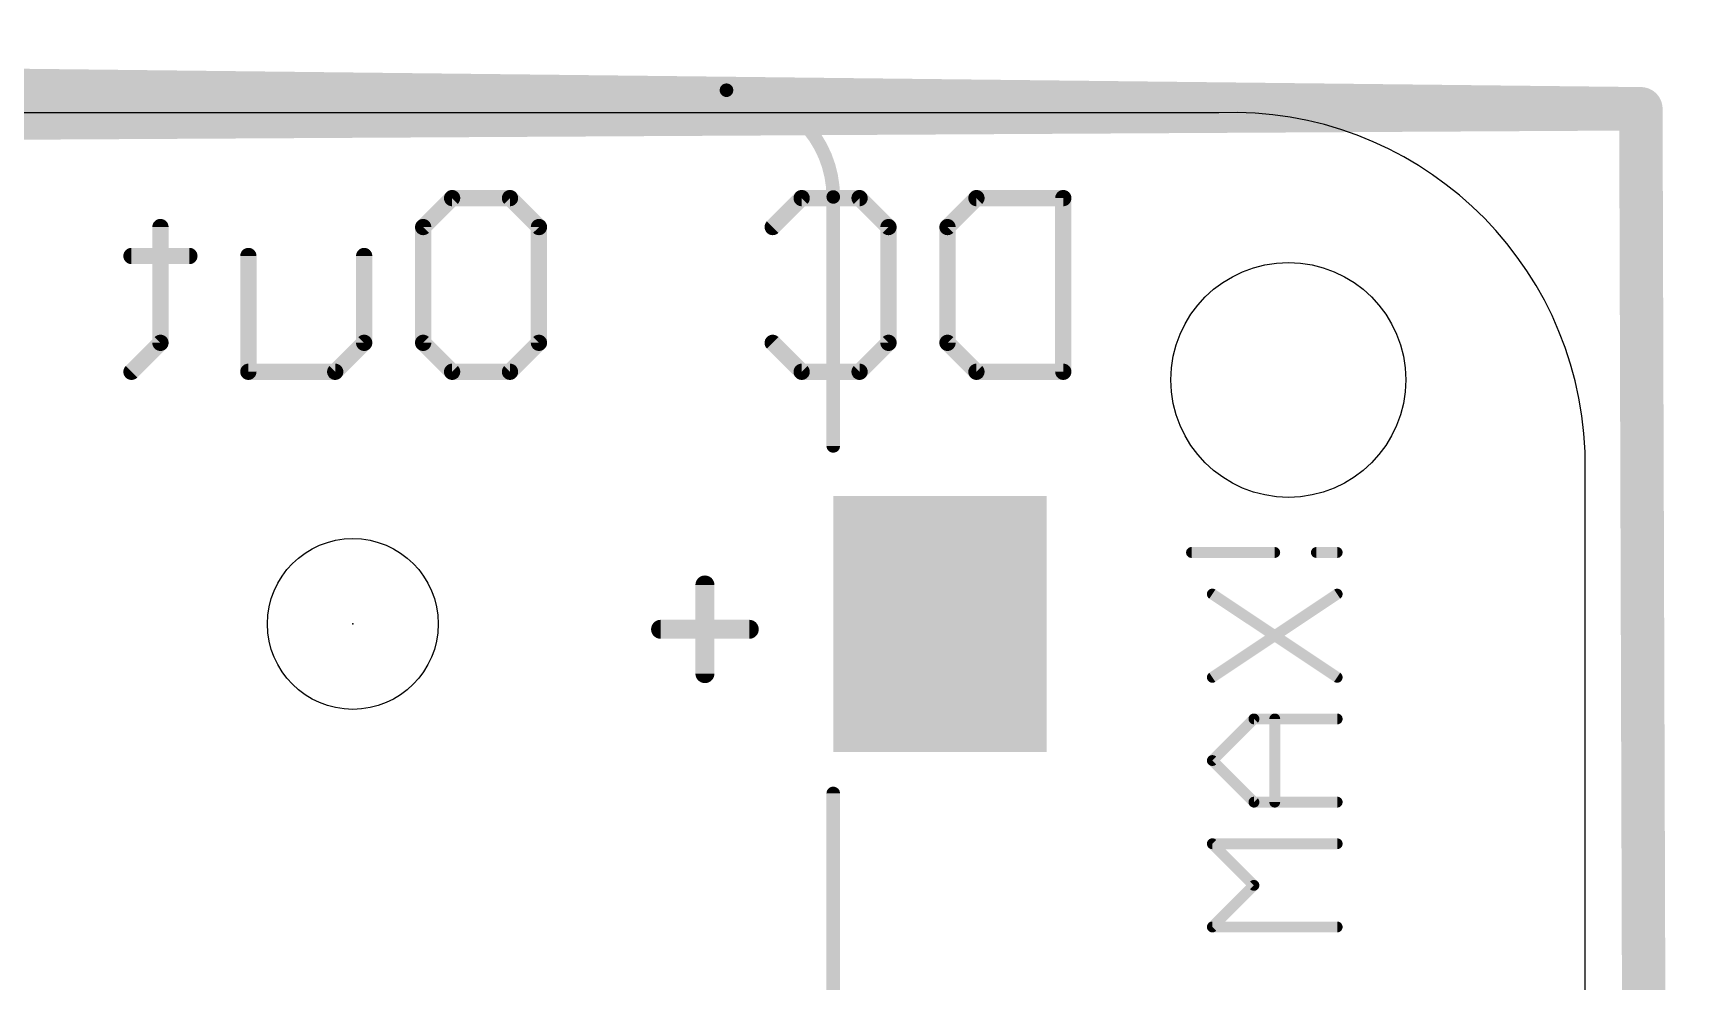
# Model space of a CAD drawing. Extents: x -0.7 to 44.7, y -0.3 to 41.4.
# Drawn here: x 29.26 to 44.65, y 32.47 to 41.35 of the extents above; entities that cross this region are included whole.
import ezdxf

# ---------------------------------------------------------------- set-up
doc = ezdxf.new("R2010")
doc.units = 0
for name, color, linetype in [('1', 12, 'CONTINUOUS'), ('16', 132, 'CONTINUOUS'), ('20', 53, 'CONTINUOUS'), ('21', 40, 'CONTINUOUS'), ('22', 6, 'CONTINUOUS'), ('23', 53, 'CONTINUOUS')]:
    doc.layers.add(name, color=color, linetype=linetype)

# ---------------------------------------------------------------- blocks, each defined once
blk = doc.blocks.new('RECT')
blk.add_solid([(-0.5, -0.5), (0.5, -0.5), (-0.5, 0.5), (0.5, 0.5)])

msp = doc.modelspace()

# ---------------------------------------------------------------- linework, layer by layer
at = {"layer": '1', "const_width": 0.4064}
for points in [[(-0.127, 40.386), (44.323, 40.64)], [(44.323, 40.64), (44.45, 0)]]:
    msp.add_lwpolyline(points, dxfattribs=at)
at = {"layer": '1', "const_width": 0.2032}
for points in [[(44.4246, 40.6403, 1), (44.2214, 40.6397)], [(44.3236, 40.5384, 1), (44.3224, 40.7416)]]:
    msp.add_lwpolyline(points, format="xyb", dxfattribs=at)
at = {"layer": '16', "const_width": 0.4064}
for points in [[(-0.508, 41.148), (44.323, 40.64)], [(44.323, 40.64), (44.45, 0)]]:
    msp.add_lwpolyline(points, dxfattribs=at)
at = {"layer": '16', "const_width": 0.2032}
for points in [[(44.4246, 40.6403, 1), (44.2214, 40.6397)], [(44.3218, 40.5384, 1), (44.3242, 40.7416)]]:
    msp.add_lwpolyline(points, format="xyb", dxfattribs=at)
at = {"layer": '20'}
for p, q in [((40.371, 40.602), (3.053, 40.602)), ((43.8, 3.213), (43.8, 37.427))]:
    msp.add_line(p, q, dxfattribs=at)
for centre, radius in [((41.021, 38.1), 1.1), ((32.258, 35.814), 0.8)]:
    msp.add_circle(centre, radius, dxfattribs=at)
msp.add_arc((40.498, 37.3), 3.3044, 2.2026, 92.2026, dxfattribs=at)
at = {"layer": '21'}
for points, const_width in [([(35.758, 40.814), (28.758, 40.814)], 0.127), ([(36.758, 37.482), (36.758, 39.814)], 0.127), ([(40.1139, 36.4834), (40.8935, 36.4834)], 0.1016), ([(41.2833, 36.4834), (41.4782, 36.4834)], 0.1016), ([(35.5561, 36.179), (35.5561, 35.3485)], 0.1778), ([(40.3088, 35.314), (41.4782, 36.0936)], 0.1016), ([(40.3088, 36.0936), (41.4782, 35.314)], 0.1016), ([(35.1409, 35.7637), (35.9713, 35.7637)], 0.1778), ([(40.3088, 34.5344), (40.6986, 34.9242)], 0.1016), ([(40.6986, 34.9242), (41.4782, 34.9242)], 0.1016), ([(40.8935, 34.1446), (40.8935, 34.9242)], 0.1016), ([(40.6986, 34.1446), (40.3088, 34.5344)], 0.1016), ([(36.758, 31.132), (36.758, 34.226)], 0.127), ([(41.4782, 34.1446), (40.6986, 34.1446)], 0.1016), ([(40.6986, 33.365), (40.3088, 33.7548)], 0.1016), ([(40.3088, 33.7548), (41.4782, 33.7548)], 0.1016), ([(40.3088, 32.9752), (40.6986, 33.365)], 0.1016), ([(41.4782, 32.9752), (40.3088, 32.9752)], 0.1016)]:
    msp.add_lwpolyline(points, dxfattribs=dict(at, const_width=const_width))
for points, const_width in [([(36.758, 39.814, 0.4142), (35.758, 40.814)], 0.127), ([(35.758, 40.8458, 1), (35.758, 40.7822)], 0.0635), ([(35.758, 40.7822, 1), (35.758, 40.8458)], 0.0635), ([(36.7898, 39.814, 1), (36.7263, 39.814)], 0.0635), ([(36.7263, 39.814, 1), (36.7898, 39.814)], 0.0635), ([(36.7263, 37.482, 1), (36.7898, 37.482)], 0.0635), ([(40.1139, 36.5088, 1), (40.1139, 36.458)], 0.0508), ([(40.8935, 36.458, 1), (40.8935, 36.5088)], 0.0508), ([(41.2833, 36.5088, 1), (41.2833, 36.458)], 0.0508), ([(41.4782, 36.458, 1), (41.4782, 36.5088)], 0.0508), ([(35.6006, 36.179, 1), (35.5117, 36.179)], 0.0889), ([(40.3229, 36.1147, 1), (40.2947, 36.0724)], 0.0508), ([(41.4923, 36.0724, 1), (41.4641, 36.1147)], 0.0508), ([(35.1409, 35.8082, 1), (35.1409, 35.7193)], 0.0889), ([(35.9713, 35.7193, 1), (35.9713, 35.8082)], 0.0889), ([(35.5117, 35.3485, 1), (35.6006, 35.3485)], 0.0889), ([(40.2947, 35.3351, 1), (40.3229, 35.2928)], 0.0508), ([(41.4641, 35.2928, 1), (41.4923, 35.3351)], 0.0508), ([(40.6986, 34.9496, 1), (40.6986, 34.8988)], 0.0508), ([(40.7166, 34.9062, 1), (40.6806, 34.9421)], 0.0508), ([(40.9189, 34.9242, 1), (40.8681, 34.9242)], 0.0508), ([(41.4782, 34.8988, 1), (41.4782, 34.9496)], 0.0508), ([(40.3268, 34.5523, 1), (40.2908, 34.5164)], 0.0508), ([(40.2908, 34.5523, 1), (40.3268, 34.5164)], 0.0508), ([(36.7898, 34.226, 1), (36.7263, 34.226)], 0.0635), ([(40.6986, 34.17, 1), (40.6986, 34.1192)], 0.0508), ([(40.6806, 34.1266, 1), (40.7166, 34.1625)], 0.0508), ([(41.4782, 34.1192, 1), (41.4782, 34.17)], 0.0508), ([(40.8681, 34.1446, 1), (40.9189, 34.1446)], 0.0508), ([(40.3268, 33.7727, 1), (40.2908, 33.7368)], 0.0508), ([(40.3088, 33.7802, 1), (40.3088, 33.7294)], 0.0508), ([(41.4782, 33.7294, 1), (41.4782, 33.7802)], 0.0508), ([(40.7166, 33.347, 1), (40.6806, 33.3829)], 0.0508), ([(40.6806, 33.347, 1), (40.7166, 33.3829)], 0.0508), ([(40.3088, 33.0006, 1), (40.3088, 32.9498)], 0.0508), ([(40.2908, 32.9931, 1), (40.3268, 32.9572)], 0.0508), ([(41.4782, 32.9498, 1), (41.4782, 33.0006)], 0.0508)]:
    msp.add_lwpolyline(points, format="xyb", dxfattribs=dict(at, const_width=const_width))
at = {"layer": '22', "const_width": 0.1524}
for points in [[(32.9167, 39.532), (33.1878, 39.8032)], [(33.1878, 39.8032), (33.7302, 39.8032)], [(33.7302, 39.8032), (34.0013, 39.532)], [(36.191, 39.532), (36.4622, 39.8032)], [(36.4622, 39.8032), (37.0045, 39.8032)], [(37.0045, 39.8032), (37.2756, 39.532)], [(37.8281, 39.532), (38.0993, 39.8032)], [(38.0993, 39.8032), (38.9128, 39.8032)], [(38.9128, 39.8032), (38.9128, 38.1762)], [(30.4559, 39.532), (30.4559, 38.4474)], [(32.9167, 38.4474), (32.9167, 39.532)], [(34.0013, 39.532), (34.0013, 38.4474)], [(37.2756, 39.532), (37.2756, 38.4474)], [(37.8281, 38.4474), (37.8281, 39.532)], [(30.727, 39.2609), (30.1847, 39.2609)], [(31.2795, 38.1762), (31.2795, 39.2609)], [(32.3642, 39.2609), (32.3642, 38.4474)], [(30.4559, 38.4474), (30.1847, 38.1762)], [(32.3642, 38.4474), (32.093, 38.1762)], [(33.1878, 38.1762), (32.9167, 38.4474)], [(34.0013, 38.4474), (33.7302, 38.1762)], [(36.4622, 38.1762), (36.191, 38.4474)], [(37.2756, 38.4474), (37.0045, 38.1762)], [(38.0993, 38.1762), (37.8281, 38.4474)], [(32.093, 38.1762), (31.2795, 38.1762)], [(33.7302, 38.1762), (33.1878, 38.1762)], [(37.0045, 38.1762), (36.4622, 38.1762)], [(38.9128, 38.1762), (38.0993, 38.1762)]]:
    msp.add_lwpolyline(points, dxfattribs=at)
at = {"layer": '22', "const_width": 0.0762}
for points in [[(33.1878, 39.8413, 1), (33.1878, 39.7651)], [(33.2148, 39.7762, 1), (33.1609, 39.8301)], [(33.7571, 39.8301, 1), (33.7032, 39.7762)], [(33.7302, 39.7651, 1), (33.7302, 39.8413)], [(36.4622, 39.8413, 1), (36.4622, 39.7651)], [(36.4891, 39.7762, 1), (36.4352, 39.8301)], [(37.0314, 39.8301, 1), (36.9775, 39.7762)], [(37.0045, 39.7651, 1), (37.0045, 39.8413)], [(38.0993, 39.8413, 1), (38.0993, 39.7651)], [(38.1262, 39.7762, 1), (38.0724, 39.8301)], [(38.9509, 39.8032, 1), (38.8747, 39.8032)], [(38.9128, 39.7651, 1), (38.9128, 39.8413)], [(30.494, 39.532, 1), (30.4178, 39.532)], [(32.8897, 39.559, 1), (32.9436, 39.5051)], [(32.9548, 39.532, 1), (32.8786, 39.532)], [(34.0394, 39.532, 1), (33.9632, 39.532)], [(33.9744, 39.5051, 1), (34.0283, 39.559)], [(36.164, 39.559, 1), (36.2179, 39.5051)], [(37.3137, 39.532, 1), (37.2375, 39.532)], [(37.2487, 39.5051, 1), (37.3026, 39.559)], [(37.8662, 39.532, 1), (37.79, 39.532)], [(37.8012, 39.559, 1), (37.8551, 39.5051)], [(30.1847, 39.299, 1), (30.1847, 39.2228)], [(30.727, 39.2228, 1), (30.727, 39.299)], [(31.3176, 39.2609, 1), (31.2414, 39.2609)], [(32.4023, 39.2609, 1), (32.3261, 39.2609)], [(30.4178, 38.4474, 1), (30.494, 38.4474)], [(30.4828, 38.4204, 1), (30.4289, 38.4743)], [(32.3261, 38.4474, 1), (32.4023, 38.4474)], [(32.3911, 38.4204, 1), (32.3372, 38.4743)], [(32.9436, 38.4743, 1), (32.8897, 38.4204)], [(32.8786, 38.4474, 1), (32.9548, 38.4474)], [(33.9632, 38.4474, 1), (34.0394, 38.4474)], [(34.0283, 38.4204, 1), (33.9744, 38.4743)], [(36.2179, 38.4743, 1), (36.164, 38.4204)], [(37.2375, 38.4474, 1), (37.3137, 38.4474)], [(37.3026, 38.4204, 1), (37.2487, 38.4743)], [(37.8551, 38.4743, 1), (37.8012, 38.4204)], [(37.79, 38.4474, 1), (37.8662, 38.4474)], [(30.1578, 38.2031, 1), (30.2116, 38.1493)], [(31.2795, 38.2143, 1), (31.2795, 38.1381)], [(31.2414, 38.1762, 1), (31.3176, 38.1762)], [(32.0661, 38.2031, 1), (32.12, 38.1493)], [(32.093, 38.1381, 1), (32.093, 38.2143)], [(33.1878, 38.2143, 1), (33.1878, 38.1381)], [(33.1609, 38.1493, 1), (33.2148, 38.2031)], [(33.7032, 38.2031, 1), (33.7571, 38.1493)], [(33.7302, 38.1381, 1), (33.7302, 38.2143)], [(36.4622, 38.2143, 1), (36.4622, 38.1381)], [(36.4352, 38.1493, 1), (36.4891, 38.2031)], [(36.9775, 38.2031, 1), (37.0314, 38.1493)], [(37.0045, 38.1381, 1), (37.0045, 38.2143)], [(38.0993, 38.2143, 1), (38.0993, 38.1381)], [(38.0724, 38.1493, 1), (38.1262, 38.2031)], [(38.8747, 38.1762, 1), (38.9509, 38.1762)], [(38.9128, 38.1381, 1), (38.9128, 38.2143)]]:
    msp.add_lwpolyline(points, format="xyb", dxfattribs=at)
at = {"layer": '23'}
msp.add_point((32.258, 35.814), dxfattribs=at)

# ---------------------------------------------------------------- block references
at = {"layer": '1', "xscale": 2.4, "yscale": 2, "rotation": 270}
msp.add_blockref('RECT', (37.758, 35.814), dxfattribs=at)

doc.saveas('drawing.dxf')
